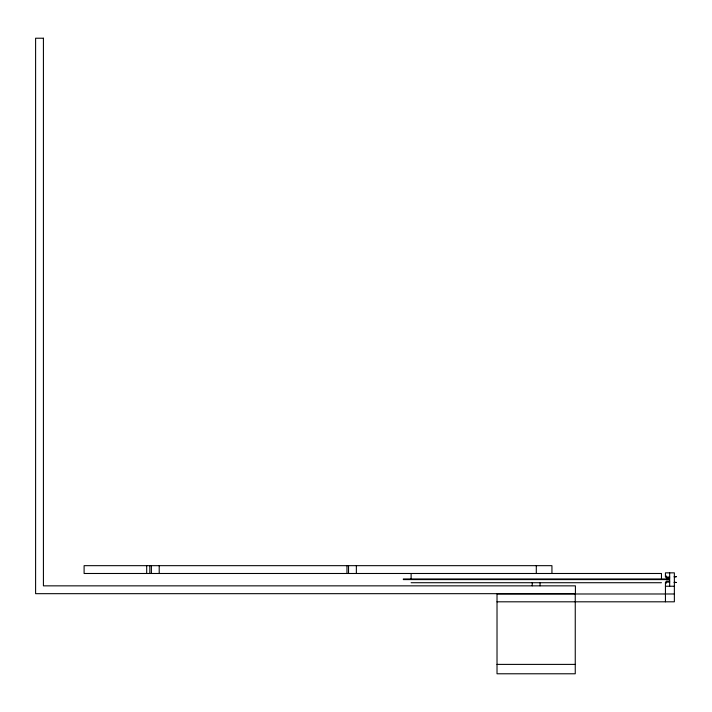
<?xml version="1.0" encoding="UTF-8"?>
<svg xmlns="http://www.w3.org/2000/svg" width="712" height="712" viewBox="0 0 712 712"><rect width="100%" height="100%" fill="white"/><g stroke="black" fill="none" stroke-linecap="round" stroke-linejoin="round"><path stroke-width="1.07" d="M665.444 576.07L666.388 576.07L666.388 578.028L669.672 578.028M674.211 576.693L676.4 576.693L674.211 576.934M669.672 577.049L665.444 577.049L665.444 572.848L674.362 572.848L674.362 601.809L497.021 601.809M403.295 578.963L669.289 578.963M403.295 579.595L669.289 579.595M669.672 581.152L666.388 581.152L666.388 583.11L665.444 583.11M669.672 582.131L665.444 582.131L665.444 601.809M674.211 582.256L676.4 582.487L674.211 582.487M411.118 582.719L661.466 582.719M665.444 586.243L674.362 586.243M674.362 593.986L497.021 593.986L497.021 673.783L575.252 673.783L575.252 593.986M497.021 664.394L575.252 664.394M669.672 572.848L669.672 586.243M661.466 578.963L661.466 573.489L84.105 573.489L84.105 565.666L551.942 565.666L551.942 573.489M540.043 582.514L540.043 585.834M536.296 565.666L536.296 573.489M532.229 582.514L532.229 585.834M411.118 573.489L411.118 578.963M356.356 565.666L356.356 573.489M348.533 565.666L348.533 573.489M346.967 565.666L346.967 573.489M159.212 565.666L159.212 573.489M151.389 565.666L151.389 573.489M149.823 565.666L149.823 573.489M146.69 565.666L146.69 573.489M43.423 38.217L35.6 38.217L35.6 593.674L575.412 593.674L575.412 585.851L43.423 585.851L43.423 38.217"/></g></svg>
